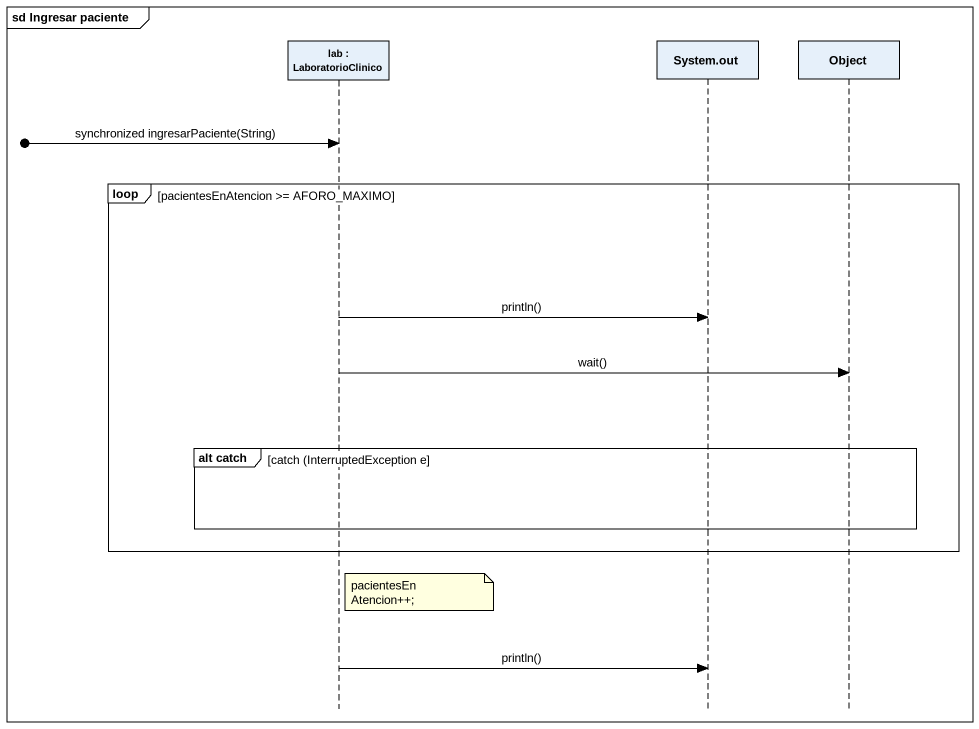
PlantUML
@startuml
mainframe sd Ingresar paciente
hide footbox
participant "lab : LaboratorioClinico" as lab
participant "System.out" as System_out
participant "Object" as Object_

[o-> lab : synchronized ingresarPaciente(String)
loop pacientesEnAtencion >= AFORO_MAXIMO
  lab -> System_out : println()
  lab -> Object_ : wait()
  group alt catch [catch (InterruptedException e]
  end
end
note right of lab : pacientesEnAtencion++;
lab -> System_out : println()
@enduml
